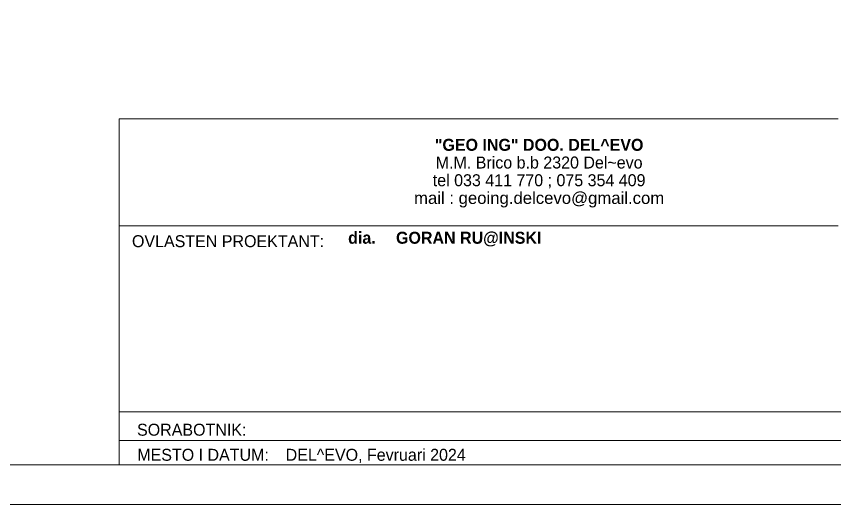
# Model space of a CAD drawing. Header units: millimetres. Extents: x -115530 to 122462, y -34508 to 119375.
# Drawn here: x 66069 to 71197, y 90853 to 93913 of the extents above; entities that cross this region are included whole.
import ezdxf

# ---------------------------------------------------------------- set-up
doc = ezdxf.new("R2010")
doc.units = ezdxf.units.MM
doc.header["$MEASUREMENT"] = 0
for name, color, linetype, lineweight in [('Lines_Pen_No__1', 7, 'Continuous', 13), ('Pecat_Pen_No__1', 7, 'Continuous', 13), ('Roofs_Pen_No__1', 7, 'Continuous', 13)]:
    doc.layers.add(name, color=color, linetype=linetype, lineweight=lineweight)
doc.styles.add('GENERATED_STYLE_5', font='')
doc.styles.get('GENERATED_STYLE_5').set_extended_font_data('MAC C Swiss cyrillic', bold=True)

msp = doc.modelspace()

# ---------------------------------------------------------------- linework, layer by layer
at = {"layer": 'Lines_Pen_No__1', "linetype": 'Continuous', "flags": 128}
for points in [[(66712.87, 93270.56), (71218.34, 93270.56)], [(66712.87, 91103.35), (66712.87, 93270.56), (71218.34, 93270.56)], [(66712.87, 92599.8), (71218.34, 92599.8)], [(66712.87, 91435.56), (75712.87, 91435.56)], [(66712.87, 91255.12), (75109.79, 91255.12)], [(66712.87, 91103.35), (75712.87, 91103.35)]]:
    msp.add_lwpolyline(points, dxfattribs=at)
at = {"layer": 'Roofs_Pen_No__1'}
for points in [[(54962.87, 90853.35), (75962.87, 90853.35), (75962.87, 105703.35), (54962.87, 105703.35)], [(56212.87, 91103.35), (75712.87, 91103.35), (75712.87, 105453.35), (56212.87, 105453.35)]]:
    msp.add_lwpolyline(points, close=True, dxfattribs=at)

# ---------------------------------------------------------------- texts
at = {"layer": 'Pecat_Pen_No__1', "linetype": 'Continuous', "insert": (69345.17, 92930.38), "char_height": 75, "attachment_point": 5, "line_spacing_factor": 0.887159, "style": 'GENERATED_STYLE_5'}
msp.add_mtext('\\A1;{\\fMAC C Swiss|b1|i0|c0|p34;"GEO ING" DOO. DEL^ EVO}\\P{\\fMAC C Swiss|b0|i0|c0|p34;M.M. Brico b.b 2320 Del~evo \\Ptel 033 411 770 ; 075 354 409 \\P\\fArial|b0|i0|c0|p34;mail : geoing.delcevo@gmail.com}', dxfattribs=at)
at = {"layer": 'Pecat_Pen_No__1', "linetype": 'Continuous', "char_height": 75, "style": 'GENERATED_STYLE_5'}
for s, insert, attachment_point in [('{\\fMAC C Swiss|b1|i0|c0|p34;dia.^IGORAN RU@INSKI}', (68148.3, 92563.26), 1), ('{\\fMAC C Swiss|b0|i0|c0|p34;OVLASTEN PROEKTANT:}', (66793.85, 92541.79), 1), ('\\pqc;{\\fMAC C Swiss|b0|i0|c0|p0;SORABOTNIK:}', (67168.34, 91360.26), 2), ('\\pqc;{\\fMAC C Swiss|b0|i0|c0|p0;MESTO I DATUM:}', (67239.28, 91203.19), 2), ('{\\fMAC C Swiss|b0|i0|c0|p34;DEL^ EVO, Fevruari 2024}', (67756.75, 91203.19), 1)]:
    msp.add_mtext(s, dxfattribs=dict(at, insert=insert, attachment_point=attachment_point))

doc.saveas('drawing.dxf')
